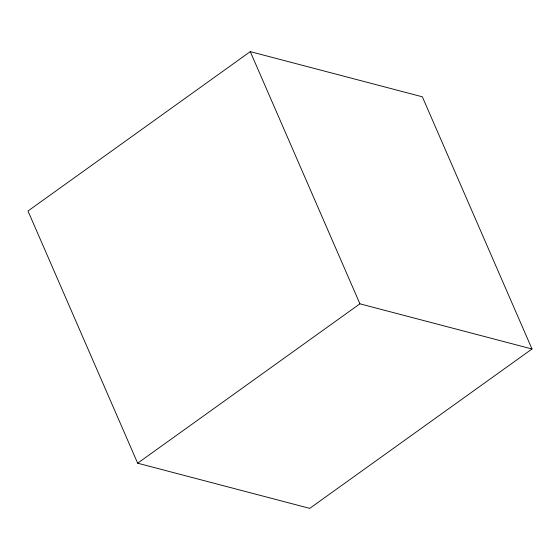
<?xml version="1.0" encoding="UTF-8"?>
<svg xmlns="http://www.w3.org/2000/svg" width="560" height="560" viewBox="0 0 560 560"><rect width="100%" height="100%" fill="white"/><g stroke="black" fill="none" stroke-linecap="round" stroke-linejoin="round"><path stroke-width="0.84" d="M250.278 51.632L28 211.008L137.655 463.197L309.722 508.368L532 348.992L422.345 96.803L250.278 51.632L359.926 303.821L532 348.992M137.655 463.197L359.926 303.821"/></g></svg>
